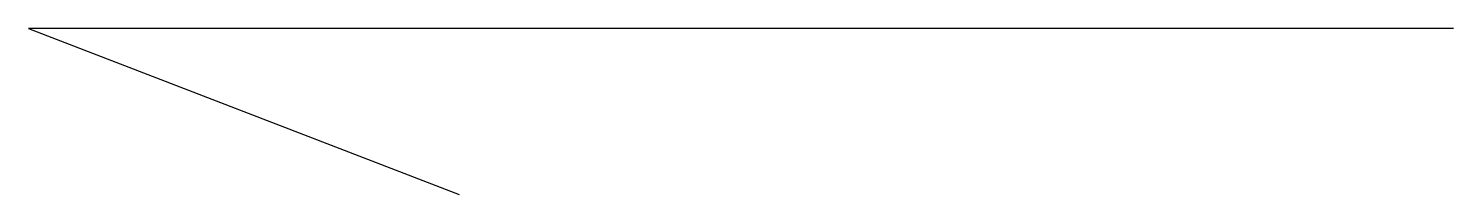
# Model space of a CAD drawing. Header units: millimetres. Extents: x 14 to 100, y 90 to 100.
import ezdxf

# ---------------------------------------------------------------- set-up
doc = ezdxf.new("R2010")
doc.units = ezdxf.units.MM
doc.layers.get('0').update_dxf_attribs({"linetype": 'CONTINUOUS', "lineweight": 25, "true_color": 0x000000})

msp = doc.modelspace()

# ---------------------------------------------------------------- linework, layer by layer
msp.add_lwpolyline([(100, 100), (14, 100), (40, 90)])

doc.saveas('drawing.dxf')
